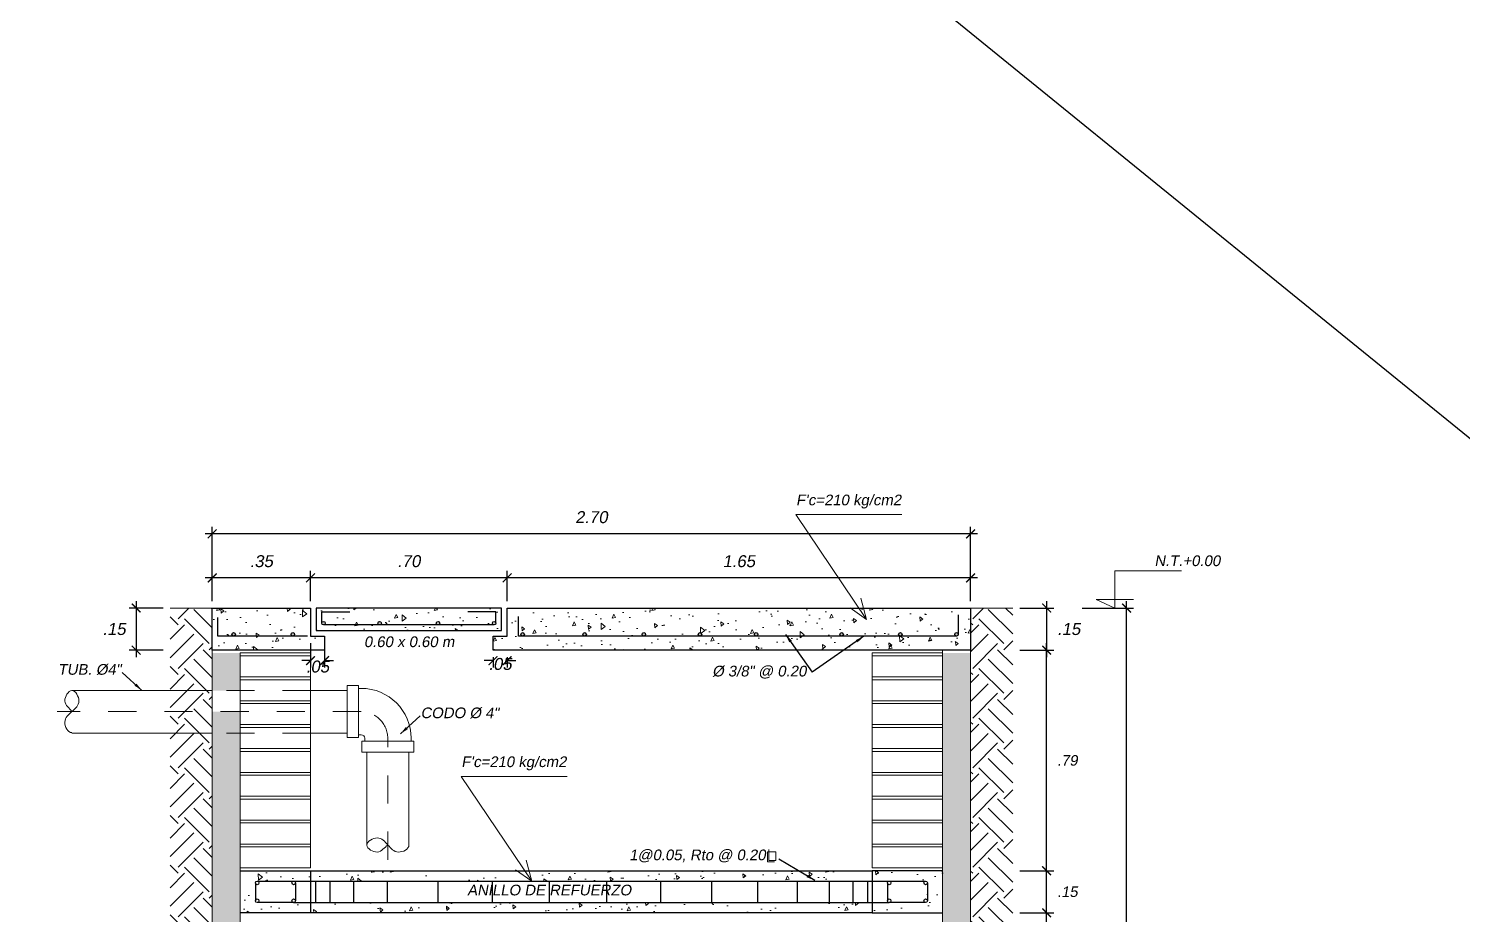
# Model space of a CAD drawing. Header units: metres. Extents: x 4293 to 4528, y 2596 to 2639.
# Drawn here: x 4307.66 to 4312.76, y 2619.8 to 2622.96 of the extents above; entities that cross this region are included whole.
import ezdxf
from ezdxf.enums import TextEntityAlignment as Align

# ---------------------------------------------------------------- set-up
doc = ezdxf.new("R2010")
doc.units = ezdxf.units.M
doc.linetypes.add('DASHDOTX2', pattern=[2, 1, -0.5, 0, -0.5])
doc.linetypes.add('DASHED2', pattern=[0.375, 0.25, -0.125])
for name, color, linetype, lineweight in [('a. acero', 150, 'Continuous', 25), ('a. grava', 252, 'Continuous', 5), ('a. Ladrillos', 24, 'Continuous', 15), ('a. terreno', 79, 'Continuous', 9), ('a. Tuberias', 142, 'Continuous', 20), ('A.Texto', 180, 'Continuous', 5), ('cimiento', 6, 'Continuous', 30), ('concreto', 252, 'Continuous', 5), ('Cotas', 170, 'Continuous', 5), ('Sombreados', 8, 'Continuous', 5)]:
    doc.layers.add(name, color=color, linetype=linetype, lineweight=lineweight)
doc.styles.add('ARIAL', font='arial.ttf', dxfattribs={"oblique": 10})
doc.dimstyles.new('Esc 1-25', dxfattribs={"dimscale": 0.25, "dimtxt": 0.15, "dimasz": 0.125, "dimexe": 0.1, "dimexo": 0.1, "dimgap": 0.15, "dimtad": 2, "dimtih": 1, "dimtoh": 1, "dimzin": 4, "dimdsep": 46, "dimtxsty": 'ARIAL', "dimblk": 'ARCHTICK', "dimcen": 0.5, "dimdle": 0.1, "dimadec": 0, "dimazin": 0, "dimtfac": 1, "dimtofl": 0, "dimtmove": 2, "dimatfit": 3, "dimfxl": 1, "dimtolj": 1, "dimtzin": 0, "dimarcsym": 1})
pattern_1 = [(95, (4274.86659, 2620.50163), (0.1103104, 0.0925614), [0.015, -0.165]), (40, (4274.8666, 2620.50163), (-0.12599843, 0.0867536), [0.012, -0.132]), (145.4514, (4274.87579, 2620.50934), (-0.0156879, 0.17931506), [0.01274804, -0.1402284]), (91.1842, (4274.8383, 2620.52992), (0.1743386, 0.12752275), [0.0225, -0.2475]), (141.6356, (4274.85284, 2620.54054), (-0.0055798, 0.2699423), [0.019122, -0.2103426]), (36.1842, (4274.8383, 2620.52992), (-0.00558, 0.2699423), [0.018, -0.198]), (66, (4274.85952, 2620.53699), (0.1413543, 0.0274765), [0.015, -0.165]), (11, (4274.85952, 2620.53699), (-0.0681417, 0.1369617), [0.012, -0.132]), (116.4514, (4274.8713, 2620.53928), (0.0732127, 0.1644381), [0.01274804, -0.1402284]), (82.5, (4274.866593, 2620.50163), (-0.04535864, 0.04879796), [0, -0.1304, 0, -0.134, 0, -0.1325]), (52.5, (4274.86659, 2620.50163), (-0.01857459, 0.09298189), [0, -0.0764, 0, -0.1274, 0, -0.0505]), (12.5, (4274.835056, 2620.470094), (0.07868363, 0.07230415), [0, -0.05, 0, -0.156, 0, -0.207]), (2.5, (4274.82091, 2620.45595), (0.068318, 0.09663196), [0, -0.065, 0, -0.1036, 0, -0.147])]

# ---------------------------------------------------------------- blocks, each defined once
blk = doc.blocks.new('_ArchTick')
at = {"color": 0, "linetype": 'ByBlock', "const_width": 0.15}
blk.add_lwpolyline([(-0.5, -0.5), (0.5, 0.5)], dxfattribs=at)
blk = doc.blocks.new('*D456')
at = {"layer": 'Cotas', "color": 0, "lineweight": -2, "transparency": 16777216}
for p, q in [((4311.2825, 2620.9183), (4311.2825, 2620.7183)), ((4311.1867, 2620.8933), (4311.3075, 2620.8933)), ((4311.1867, 2620.7433), (4311.3075, 2620.7433))]:
    blk.add_line(p, q, dxfattribs=at)
at = {"layer": 'Defpoints', "color": 0, "transparency": 16777216}
for p in [(4311.1617, 2620.8933), (4311.1617, 2620.7433), (4311.2825, 2620.7433)]:
    blk.add_point(p, dxfattribs=at)
at = {"layer": 'Cotas', "color": 0, "lineweight": -2, "transparency": 16777216, "xscale": 0.03125, "yscale": 0.03125, "zscale": 0.03125}
for p, rotation in [((4311.2825, 2620.8933), 90), ((4311.2825, 2620.7433), 270)]:
    blk.add_blockref('_ArchTick', p, dxfattribs=dict(at, rotation=rotation))
at = {"layer": 'Cotas', "color": 0, "transparency": 16777216, "insert": (4311.3611, 2620.8183), "char_height": 0.0425, "attachment_point": 5, "style": 'ARIAL'}
blk.add_mtext('\\A1;.15', dxfattribs=at)
blk = doc.blocks.new('*D490')
at = {"layer": 'Cotas', "color": 0, "lineweight": -2, "transparency": 16777216}
for p, q in [((4308.041, 2620.9183), (4308.041, 2620.7183)), ((4308.1367, 2620.8933), (4308.016, 2620.8933)), ((4308.1367, 2620.7433), (4308.016, 2620.7433))]:
    blk.add_line(p, q, dxfattribs=at)
at = {"layer": 'Defpoints', "color": 0, "transparency": 16777216}
for p in [(4308.1617, 2620.8933), (4308.041, 2620.7433), (4308.1617, 2620.7433)]:
    blk.add_point(p, dxfattribs=at)
at = {"layer": 'Cotas', "color": 0, "lineweight": -2, "transparency": 16777216, "xscale": 0.03125, "yscale": 0.03125, "zscale": 0.03125}
for p, rotation in [((4308.041, 2620.8933), 90), ((4308.041, 2620.7433), 270)]:
    blk.add_blockref('_ArchTick', p, dxfattribs=dict(at, rotation=rotation))
at = {"layer": 'Cotas', "color": 0, "transparency": 16777216, "insert": (4307.9623, 2620.8183), "char_height": 0.0425, "attachment_point": 5, "style": 'ARIAL'}
blk.add_mtext('\\A1;.15', dxfattribs=at)
blk = doc.blocks.new('*D491')
at = {"layer": 'Cotas', "color": 0, "lineweight": -2, "transparency": 16777216}
for p, q in [((4309.3617, 2620.9183), (4309.3617, 2621.0256)), ((4311.0117, 2620.9183), (4311.0117, 2621.0256)), ((4311.0367, 2621.0006), (4309.3367, 2621.0006))]:
    blk.add_line(p, q, dxfattribs=at)
at = {"layer": 'Defpoints', "color": 0, "transparency": 16777216}
for p in [(4309.3617, 2621.0006), (4309.3617, 2620.8933), (4311.0117, 2620.8933)]:
    blk.add_point(p, dxfattribs=at)
at = {"layer": 'Cotas', "color": 0, "lineweight": -2, "transparency": 16777216, "xscale": 0.03125, "yscale": 0.03125, "zscale": 0.03125, "rotation": 180}
blk.add_blockref('_ArchTick', (4309.3617, 2621.0006), dxfattribs=at)
at = {"layer": 'Cotas', "color": 0, "lineweight": -2, "transparency": 16777216, "xscale": 0.03125, "yscale": 0.03125, "zscale": 0.03125}
blk.add_blockref('_ArchTick', (4311.0117, 2621.0006), dxfattribs=at)
at = {"layer": 'Cotas', "color": 0, "transparency": 16777216, "insert": (4310.1867, 2621.0598), "char_height": 0.0425, "attachment_point": 5, "style": 'ARIAL'}
blk.add_mtext('\\A1;1.65', dxfattribs=at)
blk = doc.blocks.new('*D492')
at = {"layer": 'Cotas', "color": 0, "lineweight": -2, "transparency": 16777216}
for p, q in [((4308.6617, 2620.9183), (4308.6617, 2621.0256)), ((4309.3617, 2620.9183), (4309.3617, 2621.0256)), ((4309.3867, 2621.0006), (4308.6367, 2621.0006))]:
    blk.add_line(p, q, dxfattribs=at)
at = {"layer": 'Defpoints', "color": 0, "transparency": 16777216}
for p in [(4308.6617, 2621.0006), (4308.6617, 2620.8933), (4309.3617, 2620.8933)]:
    blk.add_point(p, dxfattribs=at)
at = {"layer": 'Cotas', "color": 0, "lineweight": -2, "transparency": 16777216, "xscale": 0.03125, "yscale": 0.03125, "zscale": 0.03125, "rotation": 180}
blk.add_blockref('_ArchTick', (4308.6617, 2621.0006), dxfattribs=at)
at = {"layer": 'Cotas', "color": 0, "lineweight": -2, "transparency": 16777216, "xscale": 0.03125, "yscale": 0.03125, "zscale": 0.03125}
blk.add_blockref('_ArchTick', (4309.3617, 2621.0006), dxfattribs=at)
at = {"layer": 'Cotas', "color": 0, "transparency": 16777216, "insert": (4309.0117, 2621.0598), "char_height": 0.0425, "attachment_point": 5, "style": 'ARIAL'}
blk.add_mtext('\\A1;.70', dxfattribs=at)
blk = doc.blocks.new('*D493')
at = {"layer": 'Cotas', "color": 0, "lineweight": -2, "transparency": 16777216}
for p, q in [((4308.3117, 2620.9183), (4308.3117, 2621.0256)), ((4308.6617, 2620.9183), (4308.6617, 2621.0256)), ((4308.6867, 2621.0006), (4308.2867, 2621.0006))]:
    blk.add_line(p, q, dxfattribs=at)
at = {"layer": 'Defpoints', "color": 0, "transparency": 16777216}
for p in [(4308.3117, 2621.0006), (4308.3117, 2620.8933), (4308.6617, 2620.8933)]:
    blk.add_point(p, dxfattribs=at)
at = {"layer": 'Cotas', "color": 0, "lineweight": -2, "transparency": 16777216, "xscale": 0.03125, "yscale": 0.03125, "zscale": 0.03125, "rotation": 180}
blk.add_blockref('_ArchTick', (4308.3117, 2621.0006), dxfattribs=at)
at = {"layer": 'Cotas', "color": 0, "lineweight": -2, "transparency": 16777216, "xscale": 0.03125, "yscale": 0.03125, "zscale": 0.03125}
blk.add_blockref('_ArchTick', (4308.6617, 2621.0006), dxfattribs=at)
at = {"layer": 'Cotas', "color": 0, "transparency": 16777216, "insert": (4308.4867, 2621.0598), "char_height": 0.0425, "attachment_point": 5, "style": 'ARIAL'}
blk.add_mtext('\\A1;.35', dxfattribs=at)
blk = doc.blocks.new('*D494')
at = {"layer": 'Cotas', "color": 0, "lineweight": -2, "transparency": 16777216}
for p, q in [((4308.3117, 2620.9183), (4308.3117, 2621.1823)), ((4311.0117, 2620.9183), (4311.0117, 2621.1823)), ((4311.0367, 2621.1573), (4308.2867, 2621.1573))]:
    blk.add_line(p, q, dxfattribs=at)
at = {"layer": 'Defpoints', "color": 0, "transparency": 16777216}
for p in [(4308.3117, 2621.1573), (4308.3117, 2620.8933), (4311.0117, 2620.8933)]:
    blk.add_point(p, dxfattribs=at)
at = {"layer": 'Cotas', "color": 0, "lineweight": -2, "transparency": 16777216, "xscale": 0.03125, "yscale": 0.03125, "zscale": 0.03125, "rotation": 180}
blk.add_blockref('_ArchTick', (4308.3117, 2621.1573), dxfattribs=at)
at = {"layer": 'Cotas', "color": 0, "lineweight": -2, "transparency": 16777216, "xscale": 0.03125, "yscale": 0.03125, "zscale": 0.03125}
blk.add_blockref('_ArchTick', (4311.0117, 2621.1573), dxfattribs=at)
at = {"layer": 'Cotas', "color": 0, "transparency": 16777216, "insert": (4309.6617, 2621.2165), "char_height": 0.0425, "attachment_point": 5, "style": 'ARIAL'}
blk.add_mtext('\\A1;2.70', dxfattribs=at)
blk = doc.blocks.new('A$C1AAA6F8B')
at = {"layer": 'a. Tuberias'}
for p, q in [((1.0051, 0.5751), (0.8751, 0.5751)), ((1.0451, 0.5926), (1.0051, 0.5926)), ((1.0051, 0.5926), (1.0051, 0.4076)), ((1.0451, 0.4076), (1.0451, 0.5926)), ((1.0451, 0.5826), (1.0551, 0.5826)), ((1.0551, 0.5826), (1.0451, 0.5826)), ((0.5251, 0.4235), (0.0251, 0.4235)), ((1.0051, 0.4235), (0.8751, 0.4235)), ((1.0551, 0.4176), (1.0451, 0.4176)), ((1.0051, 0.4076), (1.0451, 0.4076)), ((1.0576, 0.3951), (1.2426, 0.3951)), ((1.0576, 0.3951), (1.0576, 0.3551)), ((1.0676, 0.4051), (1.0676, 0.3951)), ((1.2326, 0.4051), (1.2326, 0.3951)), ((1.2426, 0.3551), (1.2426, 0.3951)), ((1.0576, 0.3551), (1.2426, 0.3551))]:
    blk.add_line(p, q, dxfattribs=at)
for points in [[(0.5251, 0.5751), (0.0251, 0.5751)], [(1.0751, 0.3551), (1.0751, 0.0251)], [(1.2251, 0.0251), (1.2251, 0.3551)]]:
    blk.add_lwpolyline(points, dxfattribs=at)
for centre, radius, start, end in [((1.0551, 0.4035), 0.1775, 106.3611, 106.7151), ((1.0551, 0.4051), 0.1775, 0, 90), ((1.0551, 0.4051), 0.0125, 0, 90), ((1.0551, 0.4051), 0.1775, 343.2849, 343.6389)]:
    blk.add_arc(centre, radius, start, end, dxfattribs=at)
for points, start_tangent, end_tangent in [([(0.0251, 0.4251), (0.0001, 0.4626), (0.0251, 0.5001), (0.0501, 0.5376), (0.0251, 0.5751), (0.0001, 0.5376), (0.0251, 0.5001)], (-1, 0), (0.5547, -0.83205)), ([(1.2251, 0.0251), (1.1876, 0.0001), (1.1501, 0.0251), (1.1126, 0.0501), (1.0751, 0.0251), (1.1126, 0.0001), (1.1501, 0.0251)], (0, -1), (0.83205, 0.5547))]:
    blk.add_spline(points, degree=3, dxfattribs=dict(at, start_tangent=start_tangent, end_tangent=end_tangent))
blk = doc.blocks.new('*D429')
at = {"layer": 'Cotas', "color": 0, "lineweight": -2, "ltscale": 0.01, "transparency": 16777216}
for p, q in [((4311.2825, 2618.9233), (4311.2825, 2619.8333)), ((4311.1867, 2619.8083), (4311.3075, 2619.8083)), ((4311.1867, 2618.9483), (4311.3075, 2618.9483))]:
    blk.add_line(p, q, dxfattribs=at)
at = {"layer": 'Defpoints', "color": 0, "ltscale": 0.01, "transparency": 16777216}
for p in [(4311.1617, 2619.8083), (4311.2825, 2619.8083), (4311.1617, 2618.9483)]:
    blk.add_point(p, dxfattribs=at)
at = {"layer": 'Cotas', "color": 0, "lineweight": -2, "ltscale": 0.01, "transparency": 16777216, "xscale": 0.03125, "yscale": 0.03125, "zscale": 0.03125}
for p, rotation in [((4311.2825, 2619.8083), 90), ((4311.2825, 2618.9483), 270)]:
    blk.add_blockref('_ArchTick', p, dxfattribs=dict(at, rotation=rotation))
at = {"layer": 'Cotas', "color": 0, "ltscale": 0.01, "transparency": 16777216, "insert": (4311.3561, 2619.3783), "char_height": 0.0375, "attachment_point": 5, "style": 'ARIAL'}
blk.add_mtext('\\A1;.86', dxfattribs=at)
blk = doc.blocks.new('*D430')
at = {"layer": 'Cotas', "color": 0, "lineweight": -2, "ltscale": 0.01, "transparency": 16777216}
for p, q in [((4311.1867, 2619.9583), (4311.3075, 2619.9583)), ((4311.2825, 2619.7833), (4311.2825, 2619.9833)), ((4311.1867, 2619.8083), (4311.3075, 2619.8083))]:
    blk.add_line(p, q, dxfattribs=at)
at = {"layer": 'Defpoints', "color": 0, "ltscale": 0.01, "transparency": 16777216}
for p in [(4311.1617, 2619.9583), (4311.2825, 2619.9583), (4311.1617, 2619.8083)]:
    blk.add_point(p, dxfattribs=at)
at = {"layer": 'Cotas', "color": 0, "lineweight": -2, "ltscale": 0.01, "transparency": 16777216, "xscale": 0.03125, "yscale": 0.03125, "zscale": 0.03125}
for p, rotation in [((4311.2825, 2619.9583), 90), ((4311.2825, 2619.8083), 270)]:
    blk.add_blockref('_ArchTick', p, dxfattribs=dict(at, rotation=rotation))
at = {"layer": 'Cotas', "color": 0, "ltscale": 0.01, "transparency": 16777216, "insert": (4311.3563, 2619.8833), "char_height": 0.0375, "attachment_point": 5, "style": 'ARIAL'}
blk.add_mtext('\\A1;.15', dxfattribs=at)
blk = doc.blocks.new('*D431')
at = {"layer": 'Cotas', "color": 0, "lineweight": -2, "ltscale": 0.01, "transparency": 16777216}
for p, q in [((4311.2825, 2619.9333), (4311.2825, 2620.7683)), ((4311.1867, 2620.7433), (4311.3075, 2620.7433)), ((4311.1867, 2619.9583), (4311.3075, 2619.9583))]:
    blk.add_line(p, q, dxfattribs=at)
at = {"layer": 'Defpoints', "color": 0, "ltscale": 0.01, "transparency": 16777216}
for p in [(4311.1617, 2620.7433), (4311.2825, 2620.7433), (4311.1617, 2619.9583)]:
    blk.add_point(p, dxfattribs=at)
at = {"layer": 'Cotas', "color": 0, "lineweight": -2, "ltscale": 0.01, "transparency": 16777216, "xscale": 0.03125, "yscale": 0.03125, "zscale": 0.03125}
for p, rotation in [((4311.2825, 2620.7433), 90), ((4311.2825, 2619.9583), 270)]:
    blk.add_blockref('_ArchTick', p, dxfattribs=dict(at, rotation=rotation))
at = {"layer": 'Cotas', "color": 0, "ltscale": 0.01, "transparency": 16777216, "insert": (4311.3562, 2620.3508), "char_height": 0.0375, "attachment_point": 5, "style": 'ARIAL'}
blk.add_mtext('\\A1;.79', dxfattribs=at)
blk = doc.blocks.new('*D432')
at = {"layer": 'Cotas', "color": 0, "lineweight": -2, "ltscale": 0.01, "transparency": 16777216}
for p, q in [((4311.5672, 2617.2733), (4311.5672, 2620.9183)), ((4311.4091, 2620.8933), (4311.5922, 2620.8933)), ((4311.4749, 2617.2983), (4311.5922, 2617.2983))]:
    blk.add_line(p, q, dxfattribs=at)
at = {"layer": 'Defpoints', "color": 0, "ltscale": 0.01, "transparency": 16777216}
for p in [(4311.3841, 2620.8933), (4311.5672, 2620.8933), (4311.4499, 2617.2983)]:
    blk.add_point(p, dxfattribs=at)
at = {"layer": 'Cotas', "color": 0, "lineweight": -2, "ltscale": 0.01, "transparency": 16777216, "xscale": 0.03125, "yscale": 0.03125, "zscale": 0.03125}
for p, rotation in [((4311.5672, 2620.8933), 90), ((4311.5672, 2617.2983), 270)]:
    blk.add_blockref('_ArchTick', p, dxfattribs=dict(at, rotation=rotation))
at = {"layer": 'Cotas', "color": 0, "ltscale": 0.01, "transparency": 16777216, "insert": (4311.6567, 2619.0958), "char_height": 0.0375, "attachment_point": 5, "style": 'ARIAL'}
blk.add_mtext('\\A1;3.60', dxfattribs=at)
blk = doc.blocks.new('*D594')
at = {"layer": 'Cotas', "color": 0, "lineweight": -2, "transparency": 16777216}
for p, q in [((4308.6617, 2620.7683), (4308.6617, 2620.6811)), ((4308.7117, 2620.7683), (4308.7117, 2620.6811)), ((4308.6617, 2620.7061), (4308.6305, 2620.7061)), ((4308.7117, 2620.7061), (4308.743, 2620.7061))]:
    blk.add_line(p, q, dxfattribs=at)
at = {"layer": 'Defpoints', "color": 0, "transparency": 16777216}
for p in [(4308.6617, 2620.7933), (4308.7117, 2620.7933), (4308.7117, 2620.7061)]:
    blk.add_point(p, dxfattribs=at)
at = {"layer": 'Cotas', "color": 0, "lineweight": -2, "transparency": 16777216, "xscale": 0.03125, "yscale": 0.03125, "zscale": 0.03125}
blk.add_blockref('_ArchTick', (4308.6617, 2620.7061), dxfattribs=at)
at = {"layer": 'Cotas', "color": 0, "lineweight": -2, "transparency": 16777216, "xscale": 0.03125, "yscale": 0.03125, "zscale": 0.03125, "rotation": 180}
blk.add_blockref('_ArchTick', (4308.7117, 2620.7061), dxfattribs=at)
at = {"layer": 'Cotas', "color": 0, "transparency": 16777216, "insert": (4308.6867, 2620.6848), "char_height": 0.0425, "attachment_point": 5, "style": 'ARIAL'}
blk.add_mtext('\\A1;.05', dxfattribs=at)
blk = doc.blocks.new('*D433')
at = {"layer": 'Cotas', "color": 0, "lineweight": -2, "transparency": 16777216}
for p, q in [((4309.3117, 2620.7061), (4309.2805, 2620.7061)), ((4309.3117, 2620.7183), (4309.3117, 2620.6811)), ((4309.3617, 2620.7183), (4309.3617, 2620.6811)), ((4309.3617, 2620.7061), (4309.393, 2620.7061))]:
    blk.add_line(p, q, dxfattribs=at)
at = {"layer": 'Defpoints', "color": 0, "transparency": 16777216}
for p in [(4309.3117, 2620.7433), (4309.3617, 2620.7433), (4309.3617, 2620.7061)]:
    blk.add_point(p, dxfattribs=at)
at = {"layer": 'Cotas', "color": 0, "lineweight": -2, "transparency": 16777216, "xscale": 0.03125, "yscale": 0.03125, "zscale": 0.03125}
blk.add_blockref('_ArchTick', (4309.3117, 2620.7061), dxfattribs=at)
at = {"layer": 'Cotas', "color": 0, "lineweight": -2, "transparency": 16777216, "xscale": 0.03125, "yscale": 0.03125, "zscale": 0.03125, "rotation": 180}
blk.add_blockref('_ArchTick', (4309.3617, 2620.7061), dxfattribs=at)
at = {"layer": 'Cotas', "color": 0, "transparency": 16777216, "insert": (4309.3367, 2620.694), "char_height": 0.0425, "attachment_point": 5, "style": 'ARIAL'}
blk.add_mtext('\\A1;.05', dxfattribs=at)

msp = doc.modelspace()

# ---------------------------------------------------------------- hatches: boundary and pattern name
at = {"layer": 'a. acero'}
h = msp.add_hatch(color=1, dxfattribs=at)
h.set_gradient(color1=(255, 0, 0), color2=(255, 20, 20), one_color=1, tint=0.54)
edge = h.paths.add_edge_path()
edge.add_arc((4308.3881, 2620.7996), 0.00635, 0, 360)
edge = h.paths.add_edge_path()
edge.add_arc((4308.5988, 2620.7996), 0.00635, 0, 360)
edge = h.paths.add_edge_path()
edge.add_arc((4308.7079, 2620.8395), 0.00625, 0, 360)
edge = h.paths.add_edge_path()
edge.add_arc((4308.9079, 2620.8395), 0.00625, 0, 360)
edge = h.paths.add_edge_path()
edge.add_arc((4309.1156, 2620.8395), 0.00625, 0, 360)
edge = h.paths.add_edge_path()
edge.add_arc((4309.3156, 2620.8395), 0.00625, 0, 360)
edge = h.paths.add_edge_path()
edge.add_arc((4309.4171, 2620.7996), 0.00635, 0, 360)
edge = h.paths.add_edge_path()
edge.add_arc((4309.638, 2620.7996), 0.00635, 0, 360)
edge = h.paths.add_edge_path()
edge.add_arc((4309.8484, 2620.7996), 0.00635, 0, 360)
edge = h.paths.add_edge_path()
edge.add_arc((4310.0484, 2620.7996), 0.00635, 0, 360)
edge = h.paths.add_edge_path()
edge.add_arc((4310.2484, 2620.7996), 0.00635, 0, 360)
edge = h.paths.add_edge_path()
edge.add_arc((4310.5528, 2620.7996), 0.00635, 0, 360)
edge = h.paths.add_edge_path()
edge.add_arc((4310.7617, 2620.7996), 0.00635, 0, 360)
edge = h.paths.add_edge_path()
edge.add_arc((4310.9617, 2620.7996), 0.00635, 0, 360)
at = {"layer": 'a. grava'}
h = msp.add_hatch(dxfattribs=at)
h.set_pattern_fill('GRAVEL', color=256, scale=0.1, style=0)
h.set_pattern_definition([(228.0128, (4274.938593, 2620.601631), (-0.7999998232, -0.9000001342), [0.0134536, -1.3319088]), (184.9697, (4274.929593, 2620.5916314), (1.20000010515, 0.0999991307), [0.0230868, -2.2855925]), (132.5104, (4274.906593, 2620.5896314), (0.9999990718, -1.1000008674), [0.0162788, -1.6116032]), (267.2737, (4274.867593, 2620.5646314), (0.0999996018, 2.0000000295), [0.0210238, -2.0813558]), (292.8337, (4274.866593, 2620.5436314), (-0.50000099054, 1.1999996412), [0.0206155, -2.0409373]), (357.2737, (4274.874593, 2620.5246314), (-2.0000000295, 0.0999996018), [0.0210238, -2.0813558]), (37.6942, (4274.895593, 2620.5236314), (-1.30000073456, -0.9999990405), [0.0278029, -2.7524849]), (72.2553, (4274.917593, 2620.5406314), (0.70000107627, 2.19999962312), [0.0262488, -2.5986321]), (121.4296, (4274.925593, 2620.5656314), (-0.8000008234, 1.29999950365), [0.021095, -2.0884073]), (175.2364, (4274.914593, 2620.583631), (1.1000000946, -0.0999991533), [0.0240832, -1.1800763]), (222.3974, (4274.890593, 2620.5856314), (-1.2000007351, -1.0999992082), [0.0311448, -3.0833375]), (138.8141, (4274.966593, 2620.563631), (-0.7000002947, 0.5999997313), [0.0106301, -1.0523844]), (171.4692, (4274.958593, 2620.5706314), (1.2999998285, -0.200000791), [0.0202237, -2.0021511]), (225, (4274.93859, 2620.57363), (-1e-17, -0.10000003), [0.0141421, -0.1272792]), (203.1986, (4274.931593, 2620.585631), (0.499999973, 0.2000001325), [0.0076158, -0.7539615]), (291.8014, (4274.924593, 2620.582631), (-0.099999991, 0.300000027), [0.0107703, -0.5277462]), (30.9638, (4274.928593, 2620.572631), (0.299999802, 0.200000248), [0.0174929, -0.5656023]), (161.5651, (4274.943593, 2620.58163), (0.200000043, -0.09999984), [0.0126491, -0.3035787]), (16.3895, (4274.866593, 2620.5826314), (1.0000002198, 0.299999271), [0.01772, -1.7542845]), (70.3462, (4274.883593, 2620.5876314), (-0.3999995247, -1.1000002136), [0.0148661, -1.4717408]), (293.1986, (4274.943593, 2620.601631), (-0.2000001325, 0.499999973), [0.0152315, -0.7463458]), (343.6105, (4274.949593, 2620.5876314), (-1.0000002198, 0.299999271), [0.01772, -1.7542845]), (339.444, (4274.866593, 2620.520631), (-0.5000001845, 0.1999995996), [0.017088, -0.8373124]), (294.7751, (4274.882593, 2620.5146314), (-0.4999992189, 1.1000003422), [0.0143178, -1.4174643]), (66.8014, (4274.944593, 2620.501631), (0.2000001325, 0.499999973), [0.0152315, -0.7463458]), (17.354, (4274.950593, 2620.5156314), (-1.3000002019, -0.3999994502), [0.0167631, -1.6595424]), (69.444, (4274.895593, 2620.501631), (-0.1999995996, -0.5000001845), [0.008544, -0.8458564]), (101.3099, (4274.938593, 2620.501631), (-0.099999763, 0.400000075), [0.005099, -0.5048029]), (165.9638, (4274.937593, 2620.506631), (0.300000055, -0.099999806), [0.0206155, -0.391695]), (186.009, (4274.917593, 2620.5116314), (0.9999999751, 0.09999993175), [0.019105, -1.8913923]), (303.6901, (4274.928593, 2620.56363), (-0.100000133, 0.199999956), [0.0144222, -0.3461329]), (353.1572, (4274.936593, 2620.5516314), (1.69999993655, -0.2000007998), [0.0251794, -2.4927563]), (60.9454, (4274.961593, 2620.548631), (-0.4000000027, -0.7000000385), [0.0102956, -1.0192674]), (90, (4274.96659, 2620.55763), (-0.1, 0.1), [0.006, -0.094]), (120.2564, (4274.915593, 2620.5146314), (0.3999994887, -0.7000002456), [0.0138924, -1.375352]), (48.0128, (4274.908593, 2620.526631), (0.7999998232, 0.9000001342), [0.0269072, -1.3184552]), (0, (4274.92659, 2620.54663), (0.1, 0.1), [0.026, -0.074]), (325.3048, (4274.952593, 2620.5466314), (-0.9999994259, 0.700000861), [0.0158114, -1.5653274]), (254.0546, (4274.965593, 2620.537631), (-0.099999989, -0.4000000127), [0.0145602, -0.7134508]), (207.646, (4274.961593, 2620.5236314), (-1.8999995807, -1.0000007713), [0.0237065, -2.3469474]), (175.4261, (4274.940593, 2620.5126314), (-1.30000005583, 0.0999994801), [0.0250799, -2.4829074])])
h.paths.add_polyline_path([(4311.0117, 2620.7333), (4310.9117, 2620.7333), (4310.9117, 2617.2983), (4311.0117, 2617.2983)])
h.paths.add_polyline_path([(4308.4117, 2620.4483), (4308.3117, 2620.4483), (4308.3117, 2617.2983), (4308.4117, 2617.2983)])
h.paths.add_polyline_path([(4308.4117, 2620.7333), (4308.3117, 2620.7333), (4308.3117, 2620.5998), (4308.4117, 2620.5998)])
h.paths.add_polyline_path([(4308.4117, 2620.5248), (4308.3117, 2620.5248), (4308.3117, 2620.4483), (4308.4117, 2620.4483)])
at = {"layer": 'a. terreno'}
h = msp.add_hatch(dxfattribs=at)
h.set_pattern_fill('EARTH', color=256, scale=0.5, angle=45, style=0)
h.set_pattern_definition([(45, (4292.45762, 2620.50163), (1e-17, 0.1767767), [0.125, -0.125]), (45, (4292.42447, 2620.53478), (1e-17, 0.1767767), [0.125, -0.125]), (45, (4292.39133, 2620.56792), (1e-17, 0.1767767), [0.125, -0.125]), (135, (4292.39133, 2620.59002), (-0.1767767, 3e-17), [0.125, -0.125]), (135, (4292.42447, 2620.62317), (-0.1767767, 3e-17), [0.125, -0.125]), (135, (4292.45762, 2620.65631), (-0.1767767, 3e-17), [0.125, -0.125])])
h.paths.add_polyline_path([(4311.0117, 2617.2983), (4311.0117, 2620.8933), (4311.1617, 2620.8933), (4311.1617, 2617.1483), (4308.1617, 2617.1483), (4308.1617, 2620.8933), (4308.3117, 2620.8933), (4308.3117, 2617.2983)])
at = {"layer": 'concreto', "ltscale": 2}
h = msp.add_hatch(dxfattribs=at)
h.set_pattern_fill('AR-CONC', color=256, scale=0.02, angle=45, style=0)
h.set_pattern_definition(pattern_1)
h.paths.add_polyline_path([(4308.3117, 2620.7433), (4308.7117, 2620.7433), (4308.7117, 2620.7933), (4308.6617, 2620.7933), (4308.6617, 2620.8933), (4308.3117, 2620.8933)])
h.paths.add_polyline_path([(4308.3817, 2620.8633), (4308.6052, 2620.8633), (4308.6052, 2620.7996, -0.414214), (4308.5988, 2620.7933), (4308.3881, 2620.7933, -0.414214), (4308.3817, 2620.7996)], flags=16)
h.paths.add_polyline_path([(4308.3944, 2620.8569, -1), (4308.3817, 2620.8569, -1)], flags=16)
h.paths.add_polyline_path([(4308.6052, 2620.8569, -1), (4308.5925, 2620.8569, -1)], flags=16)
h.paths.add_polyline_path([(4308.5988, 2620.7933, -0.414214), (4308.5925, 2620.7996, -1), (4308.6052, 2620.7996), (4308.6052, 2620.8569, -1), (4308.5925, 2620.8569, -0.414214), (4308.5988, 2620.8633), (4308.3881, 2620.8633, -0.414214), (4308.3944, 2620.8569, -1), (4308.3817, 2620.8569), (4308.3817, 2620.7996, -1), (4308.3944, 2620.7996, -0.414214), (4308.3881, 2620.7933)], flags=17)
h = msp.add_hatch(dxfattribs=at)
h.set_pattern_fill('AR-CONC', color=256, scale=0.02, angle=45, style=0)
h.set_pattern_definition(pattern_1)
h.paths.add_polyline_path([(4309.3417, 2620.8133), (4309.3417, 2620.8933), (4308.6817, 2620.8933), (4308.6817, 2620.8133)])
h.paths.add_polyline_path([(4308.9079, 2620.8333, -0.414214), (4308.9016, 2620.8395, -1), (4308.9141, 2620.8395, -0.414214), (4308.9079, 2620.8333), (4309.1156, 2620.8333, -0.414214), (4309.1094, 2620.8395, -1), (4309.1219, 2620.8395, -0.414214), (4309.1156, 2620.8333), (4309.3156, 2620.8333, -0.414214), (4309.3094, 2620.8395, -1), (4309.3219, 2620.8395, -0.414214), (4309.3156, 2620.8333), (4308.7079, 2620.8333, -0.414214), (4308.7016, 2620.8395, -1), (4308.7141, 2620.8395, -0.414214), (4308.7079, 2620.8333)], flags=16)
h.paths.add_polyline_path([(4309.3617, 2620.8933), (4309.3617, 2620.7933), (4309.3117, 2620.7933), (4309.3117, 2620.7433), (4311.0117, 2620.7433), (4311.0117, 2620.8933)])
h.paths.add_polyline_path([(4309.6443, 2620.7996, -0.414214), (4309.638, 2620.7933), (4309.8484, 2620.7933, -0.414214), (4309.842, 2620.7996, -1), (4309.8547, 2620.7996, -0.414214), (4309.8484, 2620.7933), (4310.0484, 2620.7933, -0.414214), (4310.042, 2620.7996, -1), (4310.0547, 2620.7996, -0.414214), (4310.0484, 2620.7933), (4310.2484, 2620.7933, -0.414214), (4310.242, 2620.7996, -1), (4310.2547, 2620.7996, -0.414214), (4310.2484, 2620.7933), (4310.5528, 2620.7933, -0.414214), (4310.5465, 2620.7996, -1), (4310.5592, 2620.7996, -0.414214), (4310.5528, 2620.7933), (4310.7617, 2620.7933, -0.414214), (4310.7554, 2620.7996, -1), (4310.7681, 2620.7996, -0.414214), (4310.7617, 2620.7933), (4310.9617, 2620.7933, -0.414214), (4310.9554, 2620.7996, -1), (4310.9681, 2620.7996, -0.414214), (4310.9617, 2620.7933), (4309.4171, 2620.7933, -0.414214), (4309.4108, 2620.7996, -1), (4309.4235, 2620.7996, -0.414214), (4309.4171, 2620.7933), (4309.638, 2620.7933, -0.414214), (4309.6316, 2620.7996, -1)], flags=16)
h.paths.add_polyline_path([(4308.6617, 2619.8451), (4308.6617, 2619.8083), (4310.6617, 2619.8083), (4310.6617, 2619.8451)])
h = msp.add_hatch(dxfattribs=at)
h.set_pattern_fill('AR-CONC', color=256, scale=0.02, angle=45, style=0)
h.set_pattern_definition(pattern_1)
h.paths.add_polyline_path([(4308.6617, 2619.9583), (4308.4117, 2619.9583), (4308.4117, 2619.8083), (4308.6617, 2619.8083), (4308.6617, 2619.8451), (4308.6017, 2619.8451), (4308.4717, 2619.8451, -0.414214), (4308.4654, 2619.8515), (4308.4654, 2619.9151, -0.414214), (4308.4717, 2619.9215), (4308.6017, 2619.9215), (4308.6617, 2619.9215)])
h.paths.add_polyline_path([(4310.6617, 2619.9583), (4308.6617, 2619.9583), (4308.6617, 2619.9215), (4310.6617, 2619.9215)])
h.paths.add_polyline_path([(4310.9117, 2619.9583), (4310.6617, 2619.9583), (4310.6617, 2619.9215), (4310.7217, 2619.9215), (4310.8517, 2619.9215, -0.414214), (4310.8581, 2619.9151), (4310.8581, 2619.8515, -0.414214), (4310.8517, 2619.8451), (4310.7217, 2619.8451), (4310.6617, 2619.8451), (4310.6617, 2619.8083), (4310.9117, 2619.8083)])
h.paths.add_polyline_path([(4310.6617, 2618.9483), (4308.6617, 2618.9483), (4308.6617, 2618.9115), (4310.6617, 2618.9115)])
h.paths.add_polyline_path([(4310.6617, 2618.8351), (4308.6617, 2618.8351), (4308.6617, 2618.7983), (4310.6617, 2618.7983)])
h.paths.add_polyline_path([(4308.6617, 2618.8351), (4308.602, 2618.8351, -0.009), (4308.6017, 2618.8351), (4308.4717, 2618.8351, -0.414214), (4308.4654, 2618.8415), (4308.4654, 2618.9051, -0.414214), (4308.4717, 2618.9115), (4308.6017, 2618.9115), (4308.6617, 2618.9115), (4308.6617, 2618.9483), (4308.4117, 2618.9483), (4308.4117, 2618.7983), (4308.6617, 2618.7983)])
h.paths.add_polyline_path([(4310.9117, 2618.9483), (4310.6617, 2618.9483), (4310.6617, 2618.9115), (4310.7217, 2618.9115), (4310.8517, 2618.9115, -0.414214), (4310.8581, 2618.9051), (4310.8581, 2618.8415, -0.414214), (4310.8517, 2618.8351), (4310.7217, 2618.8351), (4310.7217, 2618.8351), (4310.6617, 2618.8351), (4310.6617, 2618.7983), (4310.9117, 2618.7983)])

# ---------------------------------------------------------------- linework, layer by layer
at = {"ltscale": 0.5}
msp.add_lwpolyline([(4292.6431, 2637.855), (4335.4304, 2603.1149)], dxfattribs=at)
at = {"layer": 'a. acero'}
for p, q in [((4308.4654, 2619.9151), (4308.4654, 2619.8515)), ((4308.4717, 2619.9215), (4308.6017, 2619.9215)), ((4308.6081, 2619.9151), (4308.6081, 2619.8515)), ((4308.6791, 2619.9215), (4308.6791, 2619.8451)), ((4308.7308, 2619.9215), (4308.7308, 2619.8451)), ((4308.8151, 2619.9215), (4308.8151, 2619.8451)), ((4308.9343, 2619.9215), (4308.9343, 2619.8451)), ((4309.1154, 2619.9215), (4309.1154, 2619.8451)), ((4309.3084, 2619.9215), (4309.3084, 2619.8451)), ((4309.5117, 2619.9215), (4309.5117, 2619.8451)), ((4309.7151, 2619.9215), (4309.7151, 2619.8451)), ((4309.9081, 2619.9215), (4309.9081, 2619.8451)), ((4310.0891, 2619.9215), (4310.0891, 2619.8451)), ((4310.2527, 2619.9215), (4310.2527, 2619.8451)), ((4310.3939, 2619.9215), (4310.3939, 2619.8451)), ((4310.5084, 2619.9215), (4310.5084, 2619.8451)), ((4310.5927, 2619.9215), (4310.5927, 2619.8451)), ((4310.6443, 2619.9215), (4310.6443, 2619.8451)), ((4310.7154, 2619.9151), (4310.7154, 2619.8515)), ((4310.7217, 2619.9215), (4310.8517, 2619.9215)), ((4310.8581, 2619.9151), (4310.8581, 2619.8515)), ((4308.6017, 2619.8451), (4308.4717, 2619.8451)), ((4310.8517, 2619.8451), (4310.7217, 2619.8451))]:
    msp.add_line(p, q, dxfattribs=at)
for points in [[(4308.332, 2620.7933), (4308.332, 2620.8591)], [(4308.7016, 2620.8395), (4308.7016, 2620.8795), (4308.8016, 2620.8795)], [(4309.3219, 2620.8395), (4309.3219, 2620.8795), (4309.2219, 2620.8795)], [(4309.4017, 2620.7933), (4309.4017, 2620.8633)], [(4310.9681, 2620.7996), (4310.9681, 2620.8696)], [(4309.3156, 2620.8333), (4308.7079, 2620.8333)], [(4308.6513, 2620.7933), (4308.332, 2620.7933)], [(4310.9617, 2620.7933), (4309.4017, 2620.7933)], [(4308.6017, 2619.9215), (4310.7217, 2619.9215)], [(4308.6017, 2619.8451), (4310.7217, 2619.8451)]]:
    msp.add_lwpolyline(points, dxfattribs=at)
for centre in [(4308.3881, 2620.7996), (4308.5988, 2620.7996), (4309.4171, 2620.7996), (4309.638, 2620.7996), (4309.8484, 2620.7996), (4310.0484, 2620.7996), (4310.2484, 2620.7996), (4310.5528, 2620.7996), (4310.7617, 2620.7996), (4310.9617, 2620.7996), (4308.4717, 2619.9151), (4308.6017, 2619.9151), (4310.7217, 2619.9151), (4310.8517, 2619.9151), (4308.4717, 2619.8515), (4308.6017, 2619.8515), (4310.7217, 2619.8515), (4310.8517, 2619.8515)]:
    msp.add_circle(centre, 0.00635, dxfattribs=at)
at = {"layer": 'a. acero', "ltscale": 0.005}
for centre in [(4308.7079, 2620.8395), (4308.9079, 2620.8395), (4309.1156, 2620.8395), (4309.3156, 2620.8395)]:
    msp.add_circle(centre, 0.00625, dxfattribs=at)
at = {"layer": 'a. grava'}
for p, q in [((4308.3117, 2620.8933), (4308.3117, 2617.2983)), ((4311.0117, 2617.2983), (4311.0117, 2620.8933))]:
    msp.add_line(p, q, dxfattribs=at)
at = {"layer": 'a. Ladrillos'}
for p, q in [((4308.4117, 2620.7333), (4308.4117, 2617.9483)), ((4308.4117, 2620.7333), (4308.6617, 2620.7333)), ((4308.4117, 2620.7233), (4308.6617, 2620.7233)), ((4310.6617, 2620.3083), (4310.6617, 2620.7333)), ((4310.9117, 2620.7333), (4310.6617, 2620.7333)), ((4310.9117, 2620.7233), (4310.6617, 2620.7233)), ((4310.9117, 2617.9483), (4310.9117, 2620.7433)), ((4308.4117, 2620.6483), (4308.6617, 2620.6483)), ((4308.4117, 2620.6383), (4308.6617, 2620.6383)), ((4310.9117, 2620.6483), (4310.6617, 2620.6483)), ((4310.9117, 2620.6383), (4310.6617, 2620.6383)), ((4308.4117, 2620.5633), (4308.6617, 2620.5633)), ((4308.4117, 2620.5533), (4308.6617, 2620.5533)), ((4310.9117, 2620.5633), (4310.6617, 2620.5633)), ((4310.9117, 2620.5533), (4310.6617, 2620.5533)), ((4308.4117, 2620.4783), (4308.6617, 2620.4783)), ((4308.4117, 2620.4683), (4308.6617, 2620.4683)), ((4310.9117, 2620.4783), (4310.6617, 2620.4783)), ((4310.9117, 2620.4683), (4310.6617, 2620.4683)), ((4308.4117, 2620.3933), (4308.6617, 2620.3933)), ((4308.4117, 2620.3933), (4308.6617, 2620.3933)), ((4308.4117, 2620.3833), (4308.6617, 2620.3833)), ((4308.4117, 2620.3833), (4308.6617, 2620.3833)), ((4310.6617, 2619.9683), (4310.6617, 2620.3933)), ((4310.9117, 2620.3933), (4310.6617, 2620.3933)), ((4310.9117, 2620.3933), (4310.6617, 2620.3933)), ((4310.9117, 2620.3833), (4310.6617, 2620.3833)), ((4308.4117, 2620.3083), (4308.6617, 2620.3083)), ((4308.4117, 2620.2983), (4308.6617, 2620.2983)), ((4310.9117, 2620.3083), (4310.6617, 2620.3083)), ((4310.9117, 2620.2983), (4310.6617, 2620.2983)), ((4308.4117, 2620.2233), (4308.6617, 2620.2233)), ((4308.4117, 2620.2133), (4308.6617, 2620.2133)), ((4310.9117, 2620.2233), (4310.6617, 2620.2233)), ((4310.9117, 2620.2133), (4310.6617, 2620.2133)), ((4308.4117, 2620.1383), (4308.6617, 2620.1383)), ((4308.4117, 2620.1283), (4308.6617, 2620.1283)), ((4310.9117, 2620.1383), (4310.6617, 2620.1383)), ((4310.9117, 2620.1283), (4310.6617, 2620.1283)), ((4308.4117, 2620.0533), (4308.6617, 2620.0533)), ((4308.4117, 2620.0433), (4308.6617, 2620.0433)), ((4310.9117, 2620.0533), (4310.6617, 2620.0533)), ((4310.9117, 2620.0433), (4310.6617, 2620.0433)), ((4308.4117, 2619.9683), (4308.6617, 2619.9683)), ((4310.9117, 2619.9683), (4310.6617, 2619.9683))]:
    msp.add_line(p, q, dxfattribs=at)
msp.add_lwpolyline([(4308.6617, 2619.9683), (4308.6617, 2620.7333)], dxfattribs=at)
at = {"layer": 'a. terreno'}
msp.add_line((4308.3117, 2620.8933), (4308.1617, 2620.8933), dxfattribs=at)
msp.add_lwpolyline([(4311.0117, 2620.8933), (4311.1617, 2620.8933)], dxfattribs=at)
at = {"layer": 'a. Tuberias', "linetype": 'DASHED2', "ltscale": 0.1}
for p, q in [((4308.6621, 2620.5998), (4308.3121, 2620.5998)), ((4308.6621, 2620.4483), (4308.3121, 2620.4483))]:
    msp.add_line(p, q, dxfattribs=at)
at = {"layer": 'a. Tuberias', "linetype": 'DASHDOTX2', "lineweight": 9, "ltscale": 0.0025}
msp.add_lwpolyline([(4308.9367, 2619.9977), (4308.9367, 2620.4298, 0.414214), (4308.8417, 2620.5248), (4307.7596, 2620.5248)], format="xyb", dxfattribs=at)
at = {"layer": 'A.Texto'}
for p, q in [((4310.3184, 2620.026), (4310.2888, 2620.026)), ((4310.2888, 2620.026), (4310.2888, 2619.9905)), ((4310.2888, 2619.9905), (4310.3138, 2619.9905)), ((4310.2934, 2620.0341), (4310.2934, 2619.9947)), ((4310.2934, 2619.9947), (4310.3184, 2619.9947)), ((4310.3184, 2619.9947), (4310.3184, 2620.026))]:
    msp.add_line(p, q, dxfattribs=at)
at = {"layer": 'A.Texto', "ltscale": 0.005}
for points in [[(4310.7669, 2621.2259), (4310.3899, 2621.2259), (4310.6407, 2620.8531)], [(4311.7624, 2621.0257), (4311.5251, 2621.0257), (4311.5251, 2620.8933), (4311.4585, 2620.9234), (4311.5917, 2620.9234)], [(4310.6407, 2620.8531), (4310.6212, 2620.9282)], [(4310.6407, 2620.8531), (4310.5828, 2620.8938)], [(4309.5753, 2620.2942), (4309.1983, 2620.2942), (4309.4491, 2619.9215)], [(4309.4491, 2619.9215), (4309.4296, 2619.9965)], [(4309.4491, 2619.9215), (4309.3912, 2619.9621)]]:
    msp.add_lwpolyline(points, dxfattribs=at)
at = {"layer": 'cimiento'}
for p, q in [((4309.3617, 2620.8933), (4311.0117, 2620.8933)), ((4309.3617, 2620.7933), (4309.3617, 2620.8933)), ((4311.0117, 2620.8933), (4311.0117, 2620.7433)), ((4309.3117, 2620.7433), (4309.3117, 2620.7933)), ((4309.3117, 2620.7933), (4309.3617, 2620.7933)), ((4311.0117, 2620.7433), (4309.3117, 2620.7433)), ((4308.6617, 2619.9583), (4310.6617, 2619.9583)), ((4310.6617, 2619.8083), (4308.6617, 2619.8083))]:
    msp.add_line(p, q, dxfattribs=at)
for points in [[(4308.3117, 2620.8933), (4308.6617, 2620.8933), (4308.6617, 2620.7933), (4308.7117, 2620.7933), (4308.7117, 2620.7433), (4308.3117, 2620.7433)], [(4309.3417, 2620.8933), (4308.6817, 2620.8933), (4308.6817, 2620.8133), (4309.3417, 2620.8133)]]:
    msp.add_lwpolyline(points, close=True, dxfattribs=at)
for points in [[(4308.4117, 2619.9583), (4308.6617, 2619.9583), (4308.6617, 2619.8083), (4308.4117, 2619.8083)], [(4310.9117, 2619.9583), (4310.6617, 2619.9583), (4310.6617, 2619.8083), (4310.9117, 2619.8083)]]:
    msp.add_lwpolyline(points, dxfattribs=at)
at = {"layer": 'Sombreados'}
msp.add_line((4308.3121, 2620.5967), (4308.3106, 2620.5983), dxfattribs=at)

# ---------------------------------------------------------------- block references
at = {"layer": 'a. Tuberias'}
msp.add_blockref('A$C1AAA6F8B', (4307.7871, 2620.0248), dxfattribs=at)

# ---------------------------------------------------------------- texts
at = {"layer": 'A.Texto', "ltscale": 0.005, "style": 'ARIAL', "oblique": 10}
for s, p in [("F'c=210 kg/cm2", (4310.3902, 2621.2589)), ('N.T.+0.00', (4311.6663, 2621.0426)), ("F'c=210 kg/cm2", (4309.1985, 2620.3272))]:
    msp.add_text(s, height=0.038, dxfattribs=at).set_placement(p)
for s, p in [('0.60 x 0.60 m', (4309.0129, 2620.7733)), ('TUB. %%C4"', (4307.8747, 2620.6749)), ('%%C 3/8" @ 0.20', (4310.2596, 2620.6688)), ('CODO %%C 4"', (4309.1929, 2620.5203)), ('1@0.05, Rto @ 0.20', (4310.0393, 2620.0147)), ('ANILLO DE REFUERZO', (4309.5117, 2619.8896))]:
    msp.add_text(s, height=0.038, dxfattribs=at).set_placement(p, align=Align.MIDDLE_CENTER)

# ---------------------------------------------------------------- dimensions: what is measured, and where the dimension line sits
at = {"layer": 'Cotas'}
for base, p1, p2, angle, picture, middle in [((4308.3117, 2621.1573), (4311.0117, 2620.8933), (4308.3117, 2620.8933), 180, '*D494', (4309.6617, 2621.2165)), ((4308.3117, 2621.0006), (4308.6617, 2620.8933), (4308.3117, 2620.8933), 180, '*D493', (4308.4867, 2621.0598)), ((4308.6617, 2621.0006), (4309.3617, 2620.8933), (4308.6617, 2620.8933), 180, '*D492', (4309.0117, 2621.0598)), ((4309.3617, 2621.0006), (4311.0117, 2620.8933), (4309.3617, 2620.8933), 180, '*D491', (4310.1867, 2621.0598)), ((4308.041, 2620.7433), (4308.1617, 2620.8933), (4308.1617, 2620.7433), 90, '*D490', (4307.9623, 2620.8183)), ((4311.2825, 2620.7433), (4311.1617, 2620.8933), (4311.1617, 2620.7433), 90, '*D456', (4311.3611, 2620.8183))]:
    dim = msp.add_linear_dim(base=base, p1=p1, p2=p2, angle=angle, dimstyle='Esc 1-25', override={"dimtxt": 0.17, "dimtmove": 1}, dxfattribs=at)
    dim.commit()
    dim.dimension.update_dxf_attribs({"geometry": picture, "text_midpoint": middle})
at = {"layer": 'Cotas', "ltscale": 0.01}
for base, p1, p2, picture, middle in [((4311.567216284, 2620.8932806169), (4311.4498528477, 2617.2982806169), (4311.3840872739, 2620.8932806169), '*D432', (4311.6567217984, 2619.0957806169)), ((4311.2824894114, 2620.7432806169), (4311.1617375975, 2619.9582806169), (4311.1617375975, 2620.7432806169), '*D431', (4311.356191918, 2620.3507806169)), ((4311.2825, 2619.9583), (4311.1617, 2619.8083), (4311.1617, 2619.9583), '*D430', (4311.3563, 2619.8833)), ((4311.2825, 2619.8083), (4311.1617, 2618.9483), (4311.1617, 2619.8083), '*D429', (4311.3561, 2619.3783))]:
    dim = msp.add_linear_dim(base=base, p1=p1, p2=p2, angle=90, dimstyle='Esc 1-25', dxfattribs=at)
    dim.commit()
    dim.dimension.update_dxf_attribs({"geometry": picture, "text_midpoint": middle})
at = {"layer": 'Cotas'}
for base, p1, p2, picture, middle in [((4308.7117, 2620.7061), (4308.6617, 2620.7933), (4308.7117, 2620.7933), '*D594', (4308.6867, 2620.6256)), ((4309.3617, 2620.7061), (4309.3117, 2620.7433), (4309.3617, 2620.7433), '*D433', (4309.3367, 2620.6348))]:
    dim = msp.add_linear_dim(base=base, p1=p1, p2=p2, dimstyle='Esc 1-25', override={"dimtxt": 0.17, "dimtmove": 1}, dxfattribs=at)
    dim.commit()
    dim.dimension.update_dxf_attribs({"geometry": picture, "text_midpoint": middle, "dimtype": 160})

# ---------------------------------------------------------------- leaders
at = {"layer": 'A.Texto', "ltscale": 0.005}
for points in [[(4308.0617, 2620.5998), (4307.991, 2620.6642)], [(4308.9816, 2620.4452), (4309.0524, 2620.5096)], [(4310.4571, 2619.924), (4310.3291, 2619.9995)]]:
    msp.add_leader(points, dimstyle='Esc 1-25', override={"dimgap": 0.15, "dimtad": 0}, dxfattribs=at)
at = {"layer": 'Cotas', "ltscale": 0.005}
for points in [[(4310.3528, 2620.7996), (4310.4477, 2620.6648)], [(4310.6322, 2620.7933), (4310.4477, 2620.6648)]]:
    msp.add_leader(points, dimstyle='Esc 1-25', override={"dimgap": 0.15, "dimtad": 0}, dxfattribs=at)

doc.saveas('drawing.dxf')
